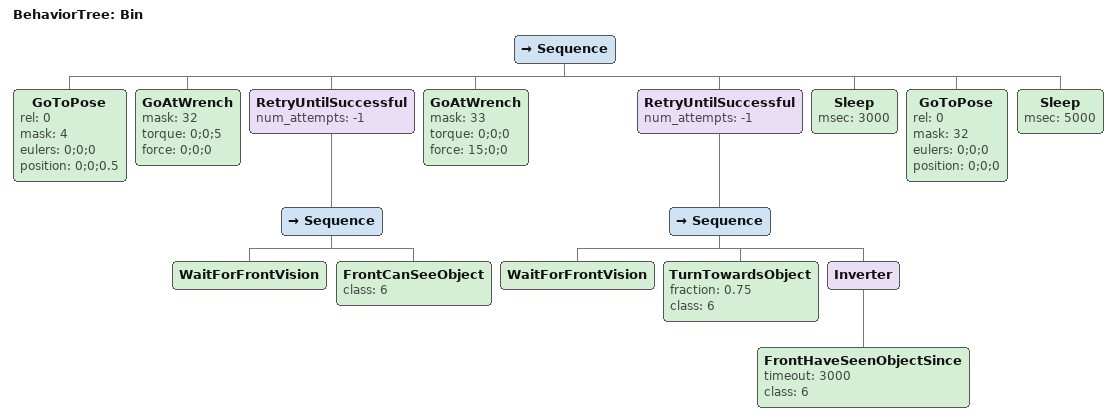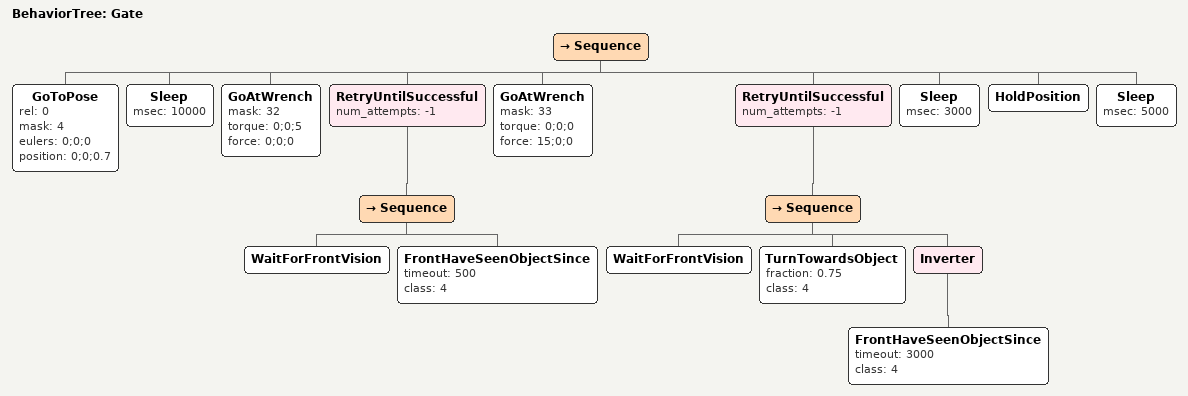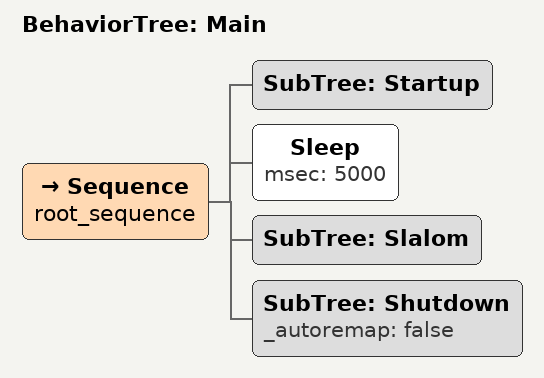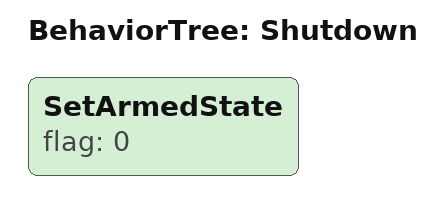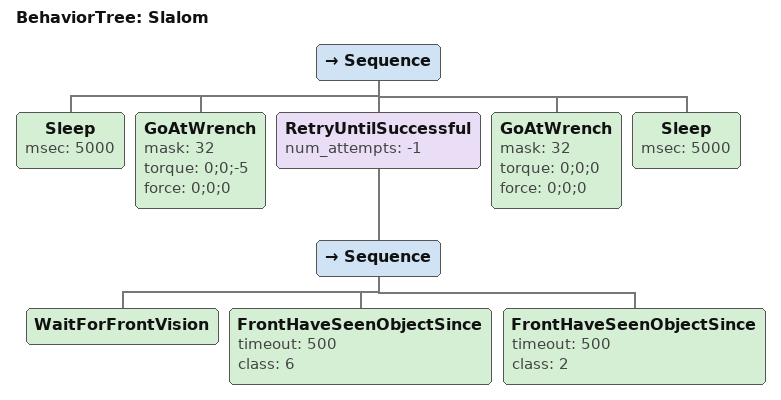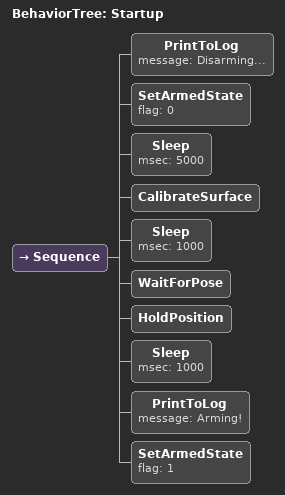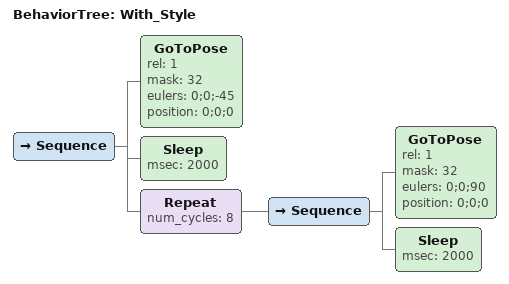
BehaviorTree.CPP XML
<?xml version="1.0" encoding="UTF-8"?>
<root BTCPP_format="4"
      main_tree_to_execute="Main">
  <BehaviorTree ID="Bin">
    <Sequence>
      <GoToPose rel="0"
                mask="4"
                eulers="0;0;0"
                position="0;0;0.5"/>
      <GoAtWrench mask="32"
                  torque="0;0;5"
                  force="0;0;0"/>
      <RetryUntilSuccessful num_attempts="-1">
        <Sequence>
          <WaitForFrontVision/>
          <FrontCanSeeObject class="6"/>
        </Sequence>
      </RetryUntilSuccessful>
      <GoAtWrench mask="33"
                  torque="0;0;0"
                  force="15;0;0"/>
      <RetryUntilSuccessful num_attempts="-1">
        <Sequence>
          <WaitForFrontVision/>
          <TurnTowardsObject fraction="0.75"
                             class="6"/>
          <Inverter>
            <FrontHaveSeenObjectSince timeout="3000"
                                 class="6"/>
          </Inverter>
        </Sequence>
      </RetryUntilSuccessful>
      <Sleep msec="3000"/>
      <GoToPose rel="0"
                mask="32"
                eulers="0;0;0"
                position="0;0;0"/>
      <Sleep msec="5000"/>
    </Sequence>
  </BehaviorTree>

  <BehaviorTree ID="Gate">
    <Sequence>
      <GoToPose rel="0"
                mask="4"
                eulers="0;0;0"
                position="0;0;0.7"/>
      <Sleep msec="10000"/>
      <GoAtWrench mask="32"
                  torque="0;0;5"
                  force="0;0;0"/>
      <RetryUntilSuccessful num_attempts="-1">
        <Sequence>
          <WaitForFrontVision/>
          <FrontHaveSeenObjectSince timeout="500"
                               class="4"/>
        </Sequence>
      </RetryUntilSuccessful>
      <GoAtWrench mask="33"
                  torque="0;0;0"
                  force="15;0;0"/>
      <RetryUntilSuccessful num_attempts="-1">
        <Sequence>
          <WaitForFrontVision/>
          <TurnTowardsObject fraction="0.75"
                             class="4"/>
          <Inverter>
            <FrontHaveSeenObjectSince timeout="3000"
                                 class="4"/>
          </Inverter>
        </Sequence>
      </RetryUntilSuccessful>
      <Sleep msec="3000"/>
      <HoldPosition/>
      <Sleep msec="5000"/>
    </Sequence>
  </BehaviorTree>

  <BehaviorTree ID="Main">
    <Sequence name="root_sequence">
      <SubTree ID="Startup"/>
      <Sleep msec="5000"/>
      <SubTree ID="Slalom"/>
      <SubTree ID="Shutdown"
               _autoremap="false"/>
    </Sequence>
  </BehaviorTree>

  <BehaviorTree ID="Shutdown">
    <SetArmedState flag="0"/>
  </BehaviorTree>

  <BehaviorTree ID="Slalom">
    <Sequence>
      <Sleep msec="5000"/>
      <GoAtWrench mask="32"
                  torque="0;0;-5"
                  force="0;0;0"/>
      <RetryUntilSuccessful num_attempts="-1">
        <Sequence>
          <WaitForFrontVision/>
          <FrontHaveSeenObjectSince timeout="500" class="6"/>
          <FrontHaveSeenObjectSince timeout="500" class="2" />
        </Sequence>
      </RetryUntilSuccessful>
      <GoAtWrench mask="32"
                  torque="0;0;0"
                  force="0;0;0"/>
      <Sleep msec="5000"/>
    </Sequence>
  </BehaviorTree>

  <BehaviorTree ID="Startup">
    <Sequence>
      <PrintToLog message="Disarming..."/>
      <SetArmedState flag="0"/>
      <Sleep msec="5000"/>
      <CalibrateSurface/>
      <Sleep msec="1000"/>
      <WaitForPose/>
      <HoldPosition/>
      <Sleep msec="1000"/>
      <PrintToLog message="Arming!"/>
      <SetArmedState flag="1"/>
    </Sequence>
  </BehaviorTree>

  <BehaviorTree ID="With_Style">
    <Sequence>
      <GoToPose rel="1"
                mask="32"
                eulers="0;0;-45"
                position="0;0;0"/>
      <Sleep msec="2000"/>
      <Repeat num_cycles="8">
        <Sequence>
          <GoToPose rel="1"
                    mask="32"
                    eulers="0;0;90"
                    position="0;0;0"/>
          <Sleep msec="2000"/>
        </Sequence>
      </Repeat>
    </Sequence>
  </BehaviorTree>

</root>
